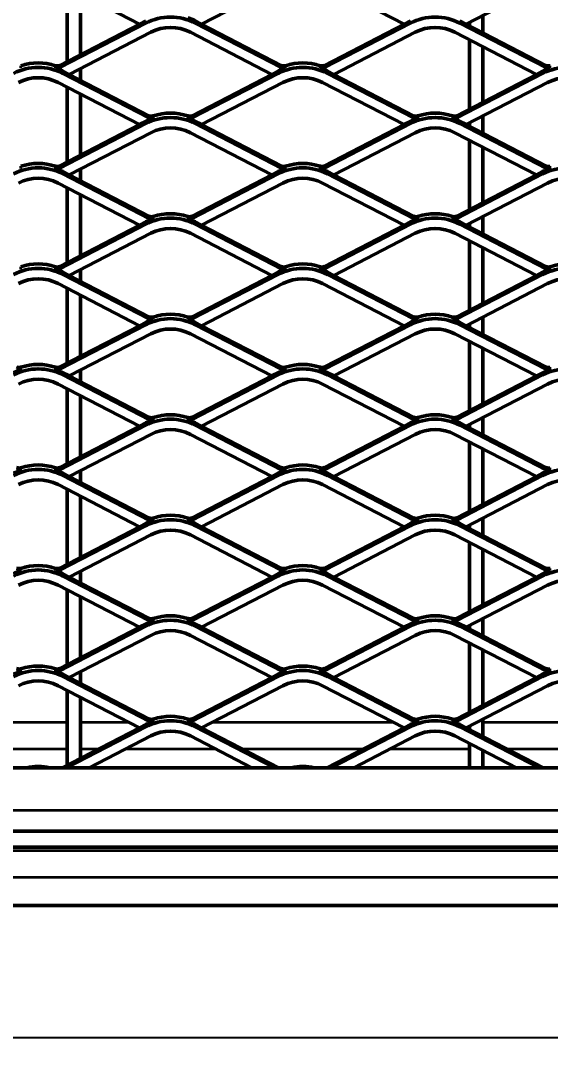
# Model space of a CAD drawing. Header units: millimetres. Extents: x 0 to 1485, y 0 to 1050.
# Drawn here: x 421.4 to 521.4, y 356 to 553.2 of the extents above; entities that cross this region are included whole.
import ezdxf

# ---------------------------------------------------------------- set-up
doc = ezdxf.new("R2010")
doc.units = ezdxf.units.MM
doc.header["$LTSCALE"] = 2.5
for name, color, linetype, lineweight in [('Bemaßung (ISO)', 7, 'Continuous', 25), ('Sichtbar (ISO)', 7, 'Continuous', 50), ('Sichtbar schmal (ISO)', 7, 'Continuous', 35)]:
    doc.layers.add(name, color=color, linetype=linetype, lineweight=lineweight)
doc.styles.add('TXT 3_5', font='isocpeur.ttf')
doc.dimstyles.new('Anrin Standard (DIN)', dxfattribs={"dimscale": 2.5, "dimtxt": 3.5, "dimasz": 2.5, "dimexe": 2, "dimexo": 0, "dimgap": 0.8, "dimtad": 1, "dimrnd": 1e-08, "dimtxsty": 'TXT 3_5', "dimcen": 0.09, "dimdle": 10, "dimclrd": 256, "dimclre": 256, "dimclrt": 256, "dimadec": 0, "dimazin": 2, "dimtfac": 0.714286, "dimtmove": 0, "dimatfit": 3, "dimfxl": 1, "dimtolj": 1, "dimlwd": -1, "dimlwe": -1, "dimarcsym": 0})

# ---------------------------------------------------------------- blocks, each defined once
blk = doc.blocks.new('*D17')
at = {"layer": 'Bemaßung (ISO)', "transparency": 16777216}
for p, q in [((108.71, 386.01), (108.71, 356.01)), ((706.71, 386.01), (706.71, 356.01)), ((700.46, 361.01), (114.96, 361.01))]:
    blk.add_line(p, q, dxfattribs=at)
for points in [[(114.96, 362.06), (114.96, 359.97), (108.71, 361.01)], [(700.46, 362.06), (700.46, 359.97), (706.71, 361.01)]]:
    blk.add_solid(points, dxfattribs=at)
at = {"layer": 'Defpoints', "color": 0, "transparency": 16777216}
for p in [(108.71, 386.01), (706.71, 386.01), (108.71, 361.01)]:
    blk.add_point(p, dxfattribs=at)
at = {"layer": 'Bemaßung (ISO)', "transparency": 16777216, "insert": (399.4, 371.76), "char_height": 8.75, "attachment_point": 1, "style": 'TXT 3_5'}
blk.add_mtext('\\A1;600', dxfattribs=at)

msp = doc.modelspace()

# ---------------------------------------------------------------- linework, layer by layer
at = {"layer": 'Sichtbar (ISO)'}
for p, q in [((443.8402, 552.5751), (428.461, 560.5437)), ((470.9681, 560.5437), (455.5888, 552.5751)), ((493.8402, 552.5751), (478.461, 560.5437)), ((520.9681, 560.5437), (505.5888, 552.5751)), ((430.2145, 545.5151), (430.2145, 559.6351)), ((432.7145, 558.3398), (432.7145, 546.8104)), ((508.7145, 554.1947), (508.7145, 550.9555)), ((445.0314, 552.7713), (428.7828, 544.3522)), ((443.8402, 552.5751), (428.7828, 544.7732)), ((445.0314, 553.1923), (443.8402, 552.5751)), ((455.5888, 552.5751), (454.3976, 553.1923)), ((470.6462, 544.3522), (454.3976, 552.7713)), ((470.6462, 544.7732), (455.5888, 552.5751)), ((495.0314, 552.7713), (478.7828, 544.3522)), ((493.8402, 552.5751), (478.7828, 544.7732)), ((495.0314, 553.1923), (493.8402, 552.5751)), ((505.5888, 552.5751), (504.3976, 553.1923)), ((520.6462, 544.3522), (504.3976, 552.7713)), ((520.6462, 544.7732), (505.5888, 552.5751)), ((506.2145, 552.2509), (506.2145, 552.8993)), ((430.5888, 543.0751), (445.9681, 551.0437)), ((453.461, 551.0437), (468.8402, 543.0751)), ((480.5888, 543.0751), (495.9681, 551.0437)), ((503.461, 551.0437), (518.8402, 543.0751)), ((506.2145, 536.5332), (506.2145, 549.617)), ((508.7145, 548.3217), (508.7145, 537.8285)), ((430.5888, 543.0751), (429.3976, 543.6923)), ((429.3976, 543.2713), (445.6462, 534.8522)), ((445.6462, 535.2732), (430.5888, 543.0751)), ((432.7145, 544.1765), (432.7145, 541.9737)), ((453.7828, 534.8522), (470.0314, 543.2713)), ((468.8402, 543.0751), (453.7828, 535.2732)), ((470.0314, 543.6923), (468.8402, 543.0751)), ((480.5888, 543.0751), (479.3976, 543.6923)), ((479.3976, 543.2713), (495.6462, 534.8522)), ((495.6462, 535.2732), (480.5888, 543.0751)), ((503.7828, 534.8522), (520.0314, 543.2713)), ((518.8402, 543.0751), (503.7828, 535.2732)), ((520.0314, 543.6923), (518.8402, 543.0751)), ((443.8402, 533.5751), (428.461, 541.5437)), ((430.2145, 526.5151), (430.2145, 540.6351)), ((470.9681, 541.5437), (455.5888, 533.5751)), ((493.8402, 533.5751), (478.461, 541.5437)), ((520.9681, 541.5437), (505.5888, 533.5751)), ((432.7145, 539.3398), (432.7145, 527.8104)), ((508.7145, 535.1947), (508.7145, 531.9555)), ((445.0314, 533.7713), (428.7828, 525.3522)), ((443.8402, 533.5751), (428.7828, 525.7732)), ((445.0314, 534.1923), (443.8402, 533.5751)), ((455.5888, 533.5751), (454.3976, 534.1923)), ((470.6462, 525.3522), (454.3976, 533.7713)), ((470.6462, 525.7732), (455.5888, 533.5751)), ((495.0314, 533.7713), (478.7828, 525.3522)), ((493.8402, 533.5751), (478.7828, 525.7732)), ((495.0314, 534.1923), (493.8402, 533.5751)), ((505.5888, 533.5751), (504.3976, 534.1923)), ((520.6462, 525.3522), (504.3976, 533.7713)), ((520.6462, 525.7732), (505.5888, 533.5751)), ((506.2145, 533.2509), (506.2145, 533.8993)), ((430.5888, 524.0751), (445.9681, 532.0437)), ((453.461, 532.0437), (468.8402, 524.0751)), ((480.5888, 524.0751), (495.9681, 532.0437)), ((503.461, 532.0437), (518.8402, 524.0751)), ((506.2145, 517.5332), (506.2145, 530.617)), ((508.7145, 529.3217), (508.7145, 518.8285)), ((430.5888, 524.0751), (429.3976, 524.6923)), ((432.7145, 525.1765), (432.7145, 522.9737)), ((470.0314, 524.6923), (468.8402, 524.0751)), ((480.5888, 524.0751), (479.3976, 524.6923)), ((520.0314, 524.6923), (518.8402, 524.0751)), ((443.8402, 514.5751), (428.461, 522.5437)), ((429.3976, 524.2713), (445.6462, 515.8522)), ((445.6462, 516.2732), (430.5888, 524.0751)), ((453.7828, 515.8522), (470.0314, 524.2713)), ((468.8402, 524.0751), (453.7828, 516.2732)), ((470.9681, 522.5437), (455.5888, 514.5751)), ((493.8402, 514.5751), (478.461, 522.5437)), ((479.3976, 524.2713), (495.6462, 515.8522)), ((495.6462, 516.2732), (480.5888, 524.0751)), ((503.7828, 515.8522), (520.0314, 524.2713)), ((518.8402, 524.0751), (503.7828, 516.2732)), ((520.9681, 522.5437), (505.5888, 514.5751)), ((430.2145, 507.5151), (430.2145, 521.6351)), ((432.7145, 520.3398), (432.7145, 508.8104)), ((445.0314, 514.7713), (428.7828, 506.3522)), ((445.0314, 515.1923), (443.8402, 514.5751)), ((455.5888, 514.5751), (454.3976, 515.1923)), ((470.6462, 506.3522), (454.3976, 514.7713)), ((495.0314, 514.7713), (478.7828, 506.3522)), ((495.0314, 515.1923), (493.8402, 514.5751)), ((505.5888, 514.5751), (504.3976, 515.1923)), ((520.6462, 506.3522), (504.3976, 514.7713)), ((506.2145, 514.2509), (506.2145, 514.8993)), ((508.7145, 516.1947), (508.7145, 512.9555)), ((443.8402, 514.5751), (428.7828, 506.7732)), ((430.5888, 505.0751), (445.9681, 513.0437)), ((453.461, 513.0437), (468.8402, 505.0751)), ((470.6462, 506.7732), (455.5888, 514.5751)), ((493.8402, 514.5751), (478.7828, 506.7732)), ((480.5888, 505.0751), (495.9681, 513.0437)), ((503.461, 513.0437), (518.8402, 505.0751)), ((520.6462, 506.7732), (505.5888, 514.5751)), ((506.2145, 498.5332), (506.2145, 511.617)), ((508.7145, 510.3217), (508.7145, 499.8285)), ((430.5888, 505.0751), (429.3976, 505.6923)), ((429.3976, 505.2713), (445.6462, 496.8522)), ((445.6462, 497.2732), (430.5888, 505.0751)), ((432.7145, 506.1765), (432.7145, 503.9737)), ((453.7828, 496.8522), (470.0314, 505.2713)), ((468.8402, 505.0751), (453.7828, 497.2732)), ((470.0314, 505.6923), (468.8402, 505.0751)), ((480.5888, 505.0751), (479.3976, 505.6923)), ((479.3976, 505.2713), (495.6462, 496.8522)), ((495.6462, 497.2732), (480.5888, 505.0751)), ((503.7828, 496.8522), (520.0314, 505.2713)), ((518.8402, 505.0751), (503.7828, 497.2732)), ((520.0314, 505.6923), (518.8402, 505.0751)), ((443.8402, 495.5751), (428.461, 503.5437)), ((470.9681, 503.5437), (455.5888, 495.5751)), ((493.8402, 495.5751), (478.461, 503.5437)), ((520.9681, 503.5437), (505.5888, 495.5751)), ((430.2145, 488.5151), (430.2145, 502.6351)), ((432.7145, 501.3398), (432.7145, 489.8104)), ((508.7145, 497.1947), (508.7145, 493.9555)), ((445.0314, 495.7713), (428.7828, 487.3522)), ((443.8402, 495.5751), (428.7828, 487.7732)), ((445.0314, 496.1923), (443.8402, 495.5751)), ((455.5888, 495.5751), (454.3976, 496.1923)), ((470.6462, 487.3522), (454.3976, 495.7713)), ((470.6462, 487.7732), (455.5888, 495.5751)), ((495.0314, 495.7713), (478.7828, 487.3522)), ((493.8402, 495.5751), (478.7828, 487.7732)), ((495.0314, 496.1923), (493.8402, 495.5751)), ((505.5888, 495.5751), (504.3976, 496.1923)), ((520.6462, 487.3522), (504.3976, 495.7713)), ((520.6462, 487.7732), (505.5888, 495.5751)), ((506.2145, 495.2509), (506.2145, 495.8993)), ((430.5888, 486.0751), (445.9681, 494.0437)), ((453.461, 494.0437), (468.8402, 486.0751)), ((480.5888, 486.0751), (495.9681, 494.0437)), ((503.461, 494.0437), (518.8402, 486.0751)), ((506.2145, 479.5332), (506.2145, 492.617)), ((508.7145, 491.3217), (508.7145, 480.8285)), ((432.7145, 487.1765), (432.7145, 484.9737)), ((430.5888, 486.0751), (429.3976, 486.6923)), ((429.3976, 486.2713), (445.6462, 477.8522)), ((445.6462, 478.2732), (430.5888, 486.0751)), ((453.7828, 477.8522), (470.0314, 486.2713)), ((468.8402, 486.0751), (453.7828, 478.2732)), ((470.0314, 486.6923), (468.8402, 486.0751)), ((480.5888, 486.0751), (479.3976, 486.6923)), ((479.3976, 486.2713), (495.6462, 477.8522)), ((495.6462, 478.2732), (480.5888, 486.0751)), ((503.7828, 477.8522), (520.0314, 486.2713)), ((518.8402, 486.0751), (503.7828, 478.2732)), ((520.0314, 486.6923), (518.8402, 486.0751)), ((443.8402, 476.5751), (428.461, 484.5437)), ((430.2145, 469.5151), (430.2145, 483.6351)), ((470.9681, 484.5437), (455.5888, 476.5751)), ((493.8402, 476.5751), (478.461, 484.5437)), ((520.9681, 484.5437), (505.5888, 476.5751)), ((432.7145, 482.3398), (432.7145, 470.8104)), ((445.0314, 477.1923), (443.8402, 476.5751)), ((455.5888, 476.5751), (454.3976, 477.1923)), ((495.0314, 477.1923), (493.8402, 476.5751)), ((505.5888, 476.5751), (504.3976, 477.1923)), ((508.7145, 478.1947), (508.7145, 474.9555)), ((445.0314, 476.7713), (428.7828, 468.3522)), ((443.8402, 476.5751), (428.7828, 468.7732)), ((470.6462, 468.3522), (454.3976, 476.7713)), ((470.6462, 468.7732), (455.5888, 476.5751)), ((495.0314, 476.7713), (478.7828, 468.3522)), ((493.8402, 476.5751), (478.7828, 468.7732)), ((520.6462, 468.3522), (504.3976, 476.7713)), ((520.6462, 468.7732), (505.5888, 476.5751)), ((506.2145, 476.2509), (506.2145, 476.8993)), ((430.5888, 467.0751), (445.9681, 475.0437)), ((453.461, 475.0437), (468.8402, 467.0751)), ((480.5888, 467.0751), (495.9681, 475.0437)), ((503.461, 475.0437), (518.8402, 467.0751)), ((506.2145, 460.5332), (506.2145, 473.617)), ((508.7145, 472.3217), (508.7145, 461.8285)), ((430.5888, 467.0751), (429.3976, 467.6923)), ((432.7145, 468.1765), (432.7145, 465.9737)), ((470.0314, 467.6923), (468.8402, 467.0751)), ((480.5888, 467.0751), (479.3976, 467.6923)), ((520.0314, 467.6923), (518.8402, 467.0751)), ((443.8402, 457.5751), (428.461, 465.5437)), ((429.3976, 467.2713), (445.6462, 458.8522)), ((445.6462, 459.2732), (430.5888, 467.0751)), ((453.7828, 458.8522), (470.0314, 467.2713)), ((468.8402, 467.0751), (453.7828, 459.2732)), ((470.9681, 465.5437), (455.5888, 457.5751)), ((493.8402, 457.5751), (478.461, 465.5437)), ((479.3976, 467.2713), (495.6462, 458.8522)), ((495.6462, 459.2732), (480.5888, 467.0751)), ((503.7828, 458.8522), (520.0314, 467.2713)), ((518.8402, 467.0751), (503.7828, 459.2732)), ((520.9681, 465.5437), (505.5888, 457.5751)), ((430.2145, 450.5151), (430.2145, 464.6351)), ((432.7145, 463.3398), (432.7145, 451.8104)), ((445.0314, 457.7713), (428.7828, 449.3522)), ((443.8402, 457.5751), (428.7828, 449.7732)), ((445.0314, 458.1923), (443.8402, 457.5751)), ((455.5888, 457.5751), (454.3976, 458.1923)), ((470.6462, 449.3522), (454.3976, 457.7713)), ((470.6462, 449.7732), (455.5888, 457.5751)), ((495.0314, 457.7713), (478.7828, 449.3522)), ((493.8402, 457.5751), (478.7828, 449.7732)), ((495.0314, 458.1923), (493.8402, 457.5751)), ((505.5888, 457.5751), (504.3976, 458.1923)), ((520.6462, 449.3522), (504.3976, 457.7713)), ((520.6462, 449.7732), (505.5888, 457.5751)), ((506.2145, 457.2509), (506.2145, 457.8993)), ((508.7145, 459.1947), (508.7145, 455.9555)), ((430.5888, 448.0751), (445.9681, 456.0437)), ((453.461, 456.0437), (468.8402, 448.0751)), ((480.5888, 448.0751), (495.9681, 456.0437)), ((503.461, 456.0437), (518.8402, 448.0751)), ((506.2145, 441.5332), (506.2145, 454.617)), ((508.7145, 453.3217), (508.7145, 442.8285)), ((430.5888, 448.0751), (429.3976, 448.6923)), ((429.3976, 448.2713), (445.6462, 439.8522)), ((445.6462, 440.2732), (430.5888, 448.0751)), ((432.7145, 449.1765), (432.7145, 446.9737)), ((453.7828, 439.8522), (470.0314, 448.2713)), ((468.8402, 448.0751), (453.7828, 440.2732)), ((470.0314, 448.6923), (468.8402, 448.0751)), ((480.5888, 448.0751), (479.3976, 448.6923)), ((479.3976, 448.2713), (495.6462, 439.8522)), ((495.6462, 440.2732), (480.5888, 448.0751)), ((503.7828, 439.8522), (520.0314, 448.2713)), ((518.8402, 448.0751), (503.7828, 440.2732)), ((520.0314, 448.6923), (518.8402, 448.0751)), ((443.8402, 438.5751), (428.461, 446.5437)), ((430.2145, 431.5151), (430.2145, 445.6351)), ((470.9681, 446.5437), (455.5888, 438.5751)), ((493.8402, 438.5751), (478.461, 446.5437)), ((520.9681, 446.5437), (505.5888, 438.5751)), ((432.7145, 444.3398), (432.7145, 432.8104)), ((508.7145, 440.1947), (508.7145, 436.9555)), ((445.0314, 438.7713), (428.7828, 430.3522)), ((443.8402, 438.5751), (428.7828, 430.7732)), ((445.0314, 439.1923), (443.8402, 438.5751)), ((455.5888, 438.5751), (454.3976, 439.1923)), ((470.6462, 430.3522), (454.3976, 438.7713)), ((470.6462, 430.7732), (455.5888, 438.5751)), ((495.0314, 438.7713), (478.7828, 430.3522)), ((493.8402, 438.5751), (478.7828, 430.7732)), ((495.0314, 439.1923), (493.8402, 438.5751)), ((505.5888, 438.5751), (504.3976, 439.1923)), ((520.6462, 430.3522), (504.3976, 438.7713)), ((520.6462, 430.7732), (505.5888, 438.5751)), ((506.2145, 438.2509), (506.2145, 438.8993)), ((430.5888, 429.0751), (445.9681, 437.0437)), ((453.461, 437.0437), (468.8402, 429.0751)), ((480.5888, 429.0751), (495.9681, 437.0437)), ((503.461, 437.0437), (518.8402, 429.0751)), ((506.2145, 422.5332), (506.2145, 435.617)), ((508.7145, 434.3217), (508.7145, 423.8285)), ((432.7145, 430.1765), (432.7145, 427.9737)), ((430.5888, 429.0751), (429.3976, 429.6923)), ((429.3976, 429.2713), (445.6462, 420.8522)), ((445.6462, 421.2732), (430.5888, 429.0751)), ((453.7828, 420.8522), (470.0314, 429.2713)), ((468.8402, 429.0751), (453.7828, 421.2732)), ((470.0314, 429.6923), (468.8402, 429.0751)), ((480.5888, 429.0751), (479.3976, 429.6923)), ((479.3976, 429.2713), (495.6462, 420.8522)), ((495.6462, 421.2732), (480.5888, 429.0751)), ((503.7828, 420.8522), (520.0314, 429.2713)), ((518.8402, 429.0751), (503.7828, 421.2732)), ((520.0314, 429.6923), (518.8402, 429.0751)), ((443.8402, 419.5751), (428.461, 427.5437)), ((430.2145, 412.5151), (430.2145, 426.6351)), ((470.9681, 427.5437), (455.5888, 419.5751)), ((493.8402, 419.5751), (478.461, 427.5437)), ((520.9681, 427.5437), (505.5888, 419.5751)), ((432.7145, 425.3398), (432.7145, 413.8104)), ((445.0314, 420.1923), (443.8402, 419.5751)), ((455.5888, 419.5751), (454.3976, 420.1923)), ((495.0314, 420.1923), (493.8402, 419.5751)), ((505.5888, 419.5751), (504.3976, 420.1923)), ((508.7145, 421.1947), (508.7145, 417.9555)), ((443.8402, 419.5751), (429.2485, 412.0145)), ((445.0314, 419.7713), (430.0611, 412.0145)), ((434.3318, 412.0145), (445.9681, 418.0437)), ((453.461, 418.0437), (465.0972, 412.0145)), ((469.3679, 412.0145), (454.3976, 419.7713)), ((470.1805, 412.0145), (455.5888, 419.5751)), ((493.8402, 419.5751), (479.2485, 412.0145)), ((495.0314, 419.7713), (480.0611, 412.0145)), ((484.3318, 412.0145), (495.9681, 418.0437)), ((503.461, 418.0437), (515.0972, 412.0145)), ((519.3679, 412.0145), (504.3976, 419.7713)), ((520.1805, 412.0145), (505.5888, 419.5751)), ((506.2145, 419.2509), (506.2145, 419.8993)), ((506.2145, 412.0145), (506.2145, 416.617)), ((508.7145, 415.3217), (508.7145, 412.0145)), ((132.7145, 412.0145), (682.7145, 412.0145)), ((120.7145, 400.0145), (694.7145, 400.0145)), ((118.7145, 397.0145), (696.7145, 397.0145)), ((706.7145, 386.0145), (108.7145, 386.0145))]:
    msp.add_line(p, q, dxfattribs=at)
for centre, major_axis, start_param, end_param in [((449.7145, 544.1336), (-10, 0), 4.22501539, 5.19976257), ((499.7145, 544.1336), (-10, 0), 4.22501539, 5.19976257), ((449.7145, 544.1336), (8, 0), 1.08342274, 2.05816992), ((449.7145, 544.5547), (-10, 0), 4.22501539, 4.37897307), ((499.7145, 544.1336), (8, 0), 1.08342274, 2.05816992), ((424.7145, 534.6336), (10, 0), 1.08342274, 2.05816992), ((424.7145, 535.4757), (-10, 0), 4.37897307, 5.04580489), ((428.3145, 545.637), (-1, 0), 1.23738042, 2.05816992), ((428.3145, 545.216), (-1, 0), 1.23738042, 2.05816992), ((424.7145, 535.0547), (-10, 0), 4.22501539, 4.37897307), ((474.7145, 534.6336), (10, 0), 1.08342274, 2.05816992), ((474.7145, 535.0547), (-10, 0), 5.04580489, 5.19976257), ((471.1145, 545.637), (-1, 0), 1.08342274, 1.90421224), ((471.1145, 545.216), (-1, 0), 1.08342274, 1.90421224), ((474.7145, 535.4757), (-10, 0), 4.37897307, 5.04580489), ((478.3145, 545.637), (-1, 0), 1.23738042, 2.05816992), ((478.3145, 545.216), (-1, 0), 1.23738042, 2.05816992), ((474.7145, 535.0547), (-10, 0), 4.22501539, 4.37897307), ((524.7145, 534.6336), (10, 0), 1.08342274, 2.05816992), ((524.7145, 535.0547), (-10, 0), 5.04580489, 5.19976257), ((521.1145, 545.637), (-1, 0), 1.08342274, 1.90421224), ((521.1145, 545.216), (-1, 0), 1.08342274, 1.90421224), ((424.7145, 534.6336), (-8, 0), 4.22501539, 5.19976257), ((474.7145, 534.6336), (-8, 0), 4.22501539, 5.19976257), ((524.7145, 534.6336), (-8, 0), 4.22501539, 5.19976257), ((449.7145, 525.1336), (-10, 0), 4.22501539, 5.19976257), ((449.7145, 525.5547), (-10, 0), 5.04580489, 5.19976257), ((446.1145, 536.137), (-1, 0), 1.08342274, 1.90421224), ((446.1145, 535.716), (1, 0), 4.22501539, 5.04580489), ((449.7145, 525.9757), (-10, 0), 4.37897307, 5.04580489), ((453.3145, 536.137), (-1, 0), 1.23738042, 2.05816992), ((453.3145, 535.716), (1, 0), 4.37897307, 5.19976257), ((449.7145, 525.5547), (-10, 0), 4.22501539, 4.37897307), ((499.7145, 525.1336), (-10, 0), 4.22501539, 5.19976257), ((499.7145, 525.5547), (-10, 0), 5.04580489, 5.19976257), ((496.1145, 536.137), (-1, 0), 1.08342274, 1.90421224), ((496.1145, 535.716), (1, 0), 4.22501539, 5.04580489), ((499.7145, 525.9757), (-10, 0), 4.37897307, 5.04580489), ((503.3145, 536.137), (-1, 0), 1.23738042, 2.05816992), ((503.3145, 535.716), (1, 0), 4.37897307, 5.19976257), ((499.7145, 525.5547), (-10, 0), 4.22501539, 4.37897307), ((449.7145, 525.1336), (8, 0), 1.08342274, 2.05816992), ((499.7145, 525.1336), (8, 0), 1.08342274, 2.05816992), ((424.7145, 515.6336), (10, 0), 1.08342274, 2.05816992), ((424.7145, 516.4757), (-10, 0), 4.37897307, 5.04580489), ((428.3145, 526.637), (-1, 0), 1.23738042, 2.05816992), ((428.3145, 526.216), (-1, 0), 1.23738042, 2.05816992), ((424.7145, 516.0547), (-10, 0), 4.22501539, 4.37897307), ((474.7145, 515.6336), (10, 0), 1.08342274, 2.05816992), ((474.7145, 516.0547), (-10, 0), 5.04580489, 5.19976257), ((471.1145, 526.637), (-1, 0), 1.08342274, 1.90421224), ((471.1145, 526.216), (-1, 0), 1.08342274, 1.90421224), ((474.7145, 516.4757), (-10, 0), 4.37897307, 5.04580489), ((478.3145, 526.637), (-1, 0), 1.23738042, 2.05816992), ((478.3145, 526.216), (-1, 0), 1.23738042, 2.05816992), ((474.7145, 516.0547), (-10, 0), 4.22501539, 4.37897307), ((524.7145, 515.6336), (10, 0), 1.08342274, 2.05816992), ((524.7145, 516.0547), (-10, 0), 5.04580489, 5.19976257), ((521.1145, 526.637), (-1, 0), 1.08342274, 1.90421224), ((521.1145, 526.216), (-1, 0), 1.08342274, 1.90421224), ((424.7145, 515.6336), (-8, 0), 4.22501539, 5.19976257), ((474.7145, 515.6336), (-8, 0), 4.22501539, 5.19976257), ((524.7145, 515.6336), (-8, 0), 4.22501539, 5.19976257), ((449.7145, 506.9757), (-10, 0), 4.37897307, 5.04580489), ((499.7145, 506.9757), (-10, 0), 4.37897307, 5.04580489), ((449.7145, 506.1336), (-10, 0), 4.22501539, 5.19976257), ((449.7145, 506.5547), (-10, 0), 5.04580489, 5.19976257), ((446.1145, 517.137), (-1, 0), 1.08342274, 1.90421224), ((446.1145, 516.716), (1, 0), 4.22501539, 5.04580489), ((453.3145, 517.137), (-1, 0), 1.23738042, 2.05816992), ((453.3145, 516.716), (1, 0), 4.37897307, 5.19976257), ((449.7145, 506.5547), (-10, 0), 4.22501539, 4.37897307), ((499.7145, 506.1336), (-10, 0), 4.22501539, 5.19976257), ((499.7145, 506.5547), (-10, 0), 5.04580489, 5.19976257), ((496.1145, 517.137), (-1, 0), 1.08342274, 1.90421224), ((496.1145, 516.716), (1, 0), 4.22501539, 5.04580489), ((503.3145, 517.137), (-1, 0), 1.23738042, 2.05816992), ((503.3145, 516.716), (1, 0), 4.37897307, 5.19976257), ((499.7145, 506.5547), (-10, 0), 4.22501539, 4.37897307), ((449.7145, 506.1336), (8, 0), 1.08342274, 2.05816992), ((499.7145, 506.1336), (8, 0), 1.08342274, 2.05816992), ((424.7145, 496.6336), (10, 0), 1.08342274, 2.05816992), ((424.7145, 497.4757), (-10, 0), 4.37897307, 5.04580489), ((428.3145, 507.637), (-1, 0), 1.23738042, 2.05816992), ((474.7145, 496.6336), (10, 0), 1.08342274, 2.05816992), ((471.1145, 507.637), (-1, 0), 1.08342274, 1.90421224), ((474.7145, 497.4757), (-10, 0), 4.37897307, 5.04580489), ((478.3145, 507.637), (-1, 0), 1.23738042, 2.05816992), ((524.7145, 496.6336), (10, 0), 1.08342274, 2.05816992), ((521.1145, 507.637), (-1, 0), 1.08342274, 1.90421224), ((524.7145, 497.4757), (-10, 0), 4.37897307, 5.04580489), ((428.3145, 507.216), (-1, 0), 1.23738042, 2.05816992), ((424.7145, 497.0547), (-10, 0), 4.22501539, 4.37897307), ((474.7145, 497.0547), (-10, 0), 5.04580489, 5.19976257), ((471.1145, 507.216), (-1, 0), 1.08342274, 1.90421224), ((478.3145, 507.216), (-1, 0), 1.23738042, 2.05816992), ((474.7145, 497.0547), (-10, 0), 4.22501539, 4.37897307), ((524.7145, 497.0547), (-10, 0), 5.04580489, 5.19976257), ((521.1145, 507.216), (-1, 0), 1.08342274, 1.90421224), ((424.7145, 496.6336), (-8, 0), 4.22501539, 5.19976257), ((474.7145, 496.6336), (-8, 0), 4.22501539, 5.19976257), ((524.7145, 496.6336), (-8, 0), 4.22501539, 5.19976257), ((449.7145, 487.1336), (-10, 0), 4.22501539, 5.19976257), ((446.1145, 498.137), (-1, 0), 1.08342274, 1.90421224), ((449.7145, 487.9757), (-10, 0), 4.37897307, 5.04580489), ((453.3145, 498.137), (-1, 0), 1.23738042, 2.05816992), ((499.7145, 487.1336), (-10, 0), 4.22501539, 5.19976257), ((496.1145, 498.137), (-1, 0), 1.08342274, 1.90421224), ((499.7145, 487.9757), (-10, 0), 4.37897307, 5.04580489), ((503.3145, 498.137), (-1, 0), 1.23738042, 2.05816992), ((449.7145, 487.5547), (-10, 0), 5.04580489, 5.19976257), ((446.1145, 497.716), (1, 0), 4.22501539, 5.04580489), ((449.7145, 487.1336), (8, 0), 1.08342274, 2.05816992), ((453.3145, 497.716), (1, 0), 4.37897307, 5.19976257), ((449.7145, 487.5547), (-10, 0), 4.22501539, 4.37897307), ((499.7145, 487.5547), (-10, 0), 5.04580489, 5.19976257), ((496.1145, 497.716), (1, 0), 4.22501539, 5.04580489), ((499.7145, 487.1336), (8, 0), 1.08342274, 2.05816992), ((503.3145, 497.716), (1, 0), 4.37897307, 5.19976257), ((499.7145, 487.5547), (-10, 0), 4.22501539, 4.37897307), ((424.7145, 477.6336), (10, 0), 1.08342274, 2.05816992), ((424.7145, 478.0547), (-10, 0), 5.04580489, 5.19976257), ((421.1145, 488.637), (-1, 0), 1.08342274, 1.90421224), ((421.1145, 488.216), (-1, 0), 1.08342274, 1.90421224), ((424.7145, 478.4757), (-10, 0), 4.37897307, 5.04580489), ((428.3145, 488.637), (-1, 0), 1.23738042, 2.05816992), ((428.3145, 488.216), (-1, 0), 1.23738042, 2.05816992), ((424.7145, 478.0547), (-10, 0), 4.22501539, 4.37897307), ((474.7145, 477.6336), (10, 0), 1.08342274, 2.05816992), ((474.7145, 478.0547), (-10, 0), 5.04580489, 5.19976257), ((471.1145, 488.637), (-1, 0), 1.08342274, 1.90421224), ((471.1145, 488.216), (-1, 0), 1.08342274, 1.90421224), ((474.7145, 478.4757), (-10, 0), 4.37897307, 5.04580489), ((478.3145, 488.637), (-1, 0), 1.23738042, 2.05816992), ((478.3145, 488.216), (-1, 0), 1.23738042, 2.05816992), ((474.7145, 478.0547), (-10, 0), 4.22501539, 4.37897307), ((524.7145, 477.6336), (10, 0), 1.08342274, 2.05816992), ((524.7145, 478.0547), (-10, 0), 5.04580489, 5.19976257), ((521.1145, 488.637), (-1, 0), 1.08342274, 1.90421224), ((521.1145, 488.216), (-1, 0), 1.08342274, 1.90421224), ((424.7145, 477.6336), (-8, 0), 4.22501539, 5.19976257), ((474.7145, 477.6336), (-8, 0), 4.22501539, 5.19976257), ((524.7145, 477.6336), (-8, 0), 4.22501539, 5.19976257), ((449.7145, 468.1336), (-10, 0), 4.22501539, 5.19976257), ((449.7145, 468.5547), (-10, 0), 5.04580489, 5.19976257), ((446.1145, 479.137), (-1, 0), 1.08342274, 1.90421224), ((446.1145, 478.716), (1, 0), 4.22501539, 5.04580489), ((449.7145, 468.9757), (-10, 0), 4.37897307, 5.04580489), ((453.3145, 479.137), (-1, 0), 1.23738042, 2.05816992), ((453.3145, 478.716), (1, 0), 4.37897307, 5.19976257), ((449.7145, 468.5547), (-10, 0), 4.22501539, 4.37897307), ((499.7145, 468.1336), (-10, 0), 4.22501539, 5.19976257), ((499.7145, 468.5547), (-10, 0), 5.04580489, 5.19976257), ((496.1145, 479.137), (-1, 0), 1.08342274, 1.90421224), ((496.1145, 478.716), (1, 0), 4.22501539, 5.04580489), ((499.7145, 468.9757), (-10, 0), 4.37897307, 5.04580489), ((503.3145, 479.137), (-1, 0), 1.23738042, 2.05816992), ((503.3145, 478.716), (1, 0), 4.37897307, 5.19976257), ((499.7145, 468.5547), (-10, 0), 4.22501539, 4.37897307), ((449.7145, 468.1336), (8, 0), 1.08342274, 2.05816992), ((499.7145, 468.1336), (8, 0), 1.08342274, 2.05816992), ((424.7145, 459.4757), (-10, 0), 4.37897307, 5.04580489), ((474.7145, 459.4757), (-10, 0), 4.37897307, 5.04580489), ((424.7145, 458.6336), (10, 0), 1.08342274, 2.05816992), ((424.7145, 459.0547), (-10, 0), 5.04580489, 5.19976257), ((421.1145, 469.637), (-1, 0), 1.08342274, 1.90421224), ((421.1145, 469.216), (-1, 0), 1.08342274, 1.90421224), ((428.3145, 469.637), (-1, 0), 1.23738042, 2.05816992), ((428.3145, 469.216), (-1, 0), 1.23738042, 2.05816992), ((424.7145, 459.0547), (-10, 0), 4.22501539, 4.37897307), ((474.7145, 458.6336), (10, 0), 1.08342274, 2.05816992), ((474.7145, 459.0547), (-10, 0), 5.04580489, 5.19976257), ((471.1145, 469.637), (-1, 0), 1.08342274, 1.90421224), ((471.1145, 469.216), (-1, 0), 1.08342274, 1.90421224), ((478.3145, 469.637), (-1, 0), 1.23738042, 2.05816992), ((478.3145, 469.216), (-1, 0), 1.23738042, 2.05816992), ((474.7145, 459.0547), (-10, 0), 4.22501539, 4.37897307), ((524.7145, 458.6336), (10, 0), 1.08342274, 2.05816992), ((524.7145, 459.0547), (-10, 0), 5.04580489, 5.19976257), ((521.1145, 469.637), (-1, 0), 1.08342274, 1.90421224), ((521.1145, 469.216), (-1, 0), 1.08342274, 1.90421224), ((424.7145, 458.6336), (-8, 0), 4.22501539, 5.19976257), ((474.7145, 458.6336), (-8, 0), 4.22501539, 5.19976257), ((524.7145, 458.6336), (-8, 0), 4.22501539, 5.19976257), ((449.7145, 449.9757), (-10, 0), 4.37897307, 5.04580489), ((499.7145, 449.9757), (-10, 0), 4.37897307, 5.04580489), ((449.7145, 449.1336), (-10, 0), 4.22501539, 5.19976257), ((449.7145, 449.5547), (-10, 0), 5.04580489, 5.19976257), ((446.1145, 460.137), (-1, 0), 1.08342274, 1.90421224), ((446.1145, 459.716), (1, 0), 4.22501539, 5.04580489), ((453.3145, 460.137), (-1, 0), 1.23738042, 2.05816992), ((453.3145, 459.716), (1, 0), 4.37897307, 5.19976257), ((449.7145, 449.5547), (-10, 0), 4.22501539, 4.37897307), ((499.7145, 449.1336), (-10, 0), 4.22501539, 5.19976257), ((499.7145, 449.5547), (-10, 0), 5.04580489, 5.19976257), ((496.1145, 460.137), (-1, 0), 1.08342274, 1.90421224), ((496.1145, 459.716), (1, 0), 4.22501539, 5.04580489), ((503.3145, 460.137), (-1, 0), 1.23738042, 2.05816992), ((503.3145, 459.716), (1, 0), 4.37897307, 5.19976257), ((499.7145, 449.5547), (-10, 0), 4.22501539, 4.37897307), ((449.7145, 449.1336), (8, 0), 1.08342274, 2.05816992), ((499.7145, 449.1336), (8, 0), 1.08342274, 2.05816992), ((424.7145, 439.6336), (10, 0), 1.08342274, 2.05816992), ((421.1145, 450.637), (-1, 0), 1.08342274, 1.90421224), ((424.7145, 440.4757), (-10, 0), 4.37897307, 5.04580489), ((428.3145, 450.637), (-1, 0), 1.23738042, 2.05816992), ((474.7145, 439.6336), (10, 0), 1.08342274, 2.05816992), ((471.1145, 450.637), (-1, 0), 1.08342274, 1.90421224), ((474.7145, 440.4757), (-10, 0), 4.37897307, 5.04580489), ((478.3145, 450.637), (-1, 0), 1.23738042, 2.05816992), ((524.7145, 439.6336), (10, 0), 1.08342274, 2.05816992), ((521.1145, 450.637), (-1, 0), 1.08342274, 1.90421224), ((424.7145, 440.0547), (-10, 0), 5.04580489, 5.19976257), ((421.1145, 450.216), (-1, 0), 1.08342274, 1.90421224), ((424.7145, 439.6336), (-8, 0), 4.22501539, 5.19976257), ((428.3145, 450.216), (-1, 0), 1.23738042, 2.05816992), ((424.7145, 440.0547), (-10, 0), 4.22501539, 4.37897307), ((474.7145, 440.0547), (-10, 0), 5.04580489, 5.19976257), ((471.1145, 450.216), (-1, 0), 1.08342274, 1.90421224), ((474.7145, 439.6336), (-8, 0), 4.22501539, 5.19976257), ((478.3145, 450.216), (-1, 0), 1.23738042, 2.05816992), ((474.7145, 440.0547), (-10, 0), 4.22501539, 4.37897307), ((524.7145, 440.0547), (-10, 0), 5.04580489, 5.19976257), ((521.1145, 450.216), (-1, 0), 1.08342274, 1.90421224), ((524.7145, 439.6336), (-8, 0), 4.22501539, 5.19976257), ((449.7145, 430.1336), (-10, 0), 4.22501539, 5.19976257), ((449.7145, 430.5547), (-10, 0), 5.04580489, 5.19976257), ((446.1145, 441.137), (-1, 0), 1.08342274, 1.90421224), ((446.1145, 440.716), (1, 0), 4.22501539, 5.04580489), ((449.7145, 430.9757), (-10, 0), 4.37897307, 5.04580489), ((453.3145, 441.137), (-1, 0), 1.23738042, 2.05816992), ((453.3145, 440.716), (1, 0), 4.37897307, 5.19976257), ((449.7145, 430.5547), (-10, 0), 4.22501539, 4.37897307), ((499.7145, 430.1336), (-10, 0), 4.22501539, 5.19976257), ((499.7145, 430.5547), (-10, 0), 5.04580489, 5.19976257), ((496.1145, 441.137), (-1, 0), 1.08342274, 1.90421224), ((496.1145, 440.716), (1, 0), 4.22501539, 5.04580489), ((499.7145, 430.9757), (-10, 0), 4.37897307, 5.04580489), ((503.3145, 441.137), (-1, 0), 1.23738042, 2.05816992), ((503.3145, 440.716), (1, 0), 4.37897307, 5.19976257), ((499.7145, 430.5547), (-10, 0), 4.22501539, 4.37897307), ((449.7145, 430.1336), (8, 0), 1.08342274, 2.05816992), ((499.7145, 430.1336), (8, 0), 1.08342274, 2.05816992), ((424.7145, 420.6336), (10, 0), 1.08342274, 2.05816992), ((424.7145, 421.0547), (-10, 0), 5.04580489, 5.19976257), ((421.1145, 431.637), (-1, 0), 1.08342274, 1.90421224), ((421.1145, 431.216), (-1, 0), 1.08342274, 1.90421224), ((424.7145, 421.4757), (-10, 0), 4.37897307, 5.04580489), ((428.3145, 431.637), (-1, 0), 1.23738042, 2.05816992), ((428.3145, 431.216), (-1, 0), 1.23738042, 2.05816992), ((424.7145, 421.0547), (-10, 0), 4.22501539, 4.37897307), ((474.7145, 420.6336), (10, 0), 1.08342274, 2.05816992), ((474.7145, 421.0547), (-10, 0), 5.04580489, 5.19976257), ((471.1145, 431.637), (-1, 0), 1.08342274, 1.90421224), ((471.1145, 431.216), (-1, 0), 1.08342274, 1.90421224), ((474.7145, 421.4757), (-10, 0), 4.37897307, 5.04580489), ((478.3145, 431.637), (-1, 0), 1.23738042, 2.05816992), ((478.3145, 431.216), (-1, 0), 1.23738042, 2.05816992), ((474.7145, 421.0547), (-10, 0), 4.22501539, 4.37897307), ((524.7145, 420.6336), (10, 0), 1.08342274, 2.05816992), ((524.7145, 421.0547), (-10, 0), 5.04580489, 5.19976257), ((521.1145, 431.637), (-1, 0), 1.08342274, 1.90421224), ((521.1145, 431.216), (-1, 0), 1.08342274, 1.90421224), ((424.7145, 420.6336), (-8, 0), 4.22501539, 5.19976257), ((474.7145, 420.6336), (-8, 0), 4.22501539, 5.19976257), ((524.7145, 420.6336), (-8, 0), 4.22501539, 5.19976257), ((449.7145, 411.1336), (-10, 0), 4.22501539, 5.19976257), ((449.7145, 411.5547), (-10, 0), 5.04580489, 5.19976257), ((446.1145, 422.137), (-1, 0), 1.08342274, 1.90421224), ((446.1145, 421.716), (1, 0), 4.22501539, 5.04580489), ((449.7145, 411.9757), (-10, 0), 4.37897307, 5.04580489), ((453.3145, 422.137), (-1, 0), 1.23738042, 2.05816992), ((453.3145, 421.716), (1, 0), 4.37897307, 5.19976257), ((449.7145, 411.5547), (-10, 0), 4.22501539, 4.37897307), ((499.7145, 411.1336), (-10, 0), 4.22501539, 5.19976257), ((499.7145, 411.5547), (-10, 0), 5.04580489, 5.19976257), ((496.1145, 422.137), (-1, 0), 1.08342274, 1.90421224), ((496.1145, 421.716), (1, 0), 4.22501539, 5.04580489), ((499.7145, 411.9757), (-10, 0), 4.37897307, 5.04580489), ((503.3145, 422.137), (-1, 0), 1.23738042, 2.05816992), ((503.3145, 421.716), (1, 0), 4.37897307, 5.19976257), ((499.7145, 411.5547), (-10, 0), 4.22501539, 4.37897307), ((449.7145, 411.1336), (8, 0), 1.08342274, 2.05816992), ((499.7145, 411.1336), (8, 0), 1.08342274, 2.05816992), ((424.7145, 402.4757), (-10, 0), 4.49170956, 4.93306841), ((474.7145, 402.4757), (-10, 0), 4.49170956, 4.93306841)]:
    msp.add_ellipse(centre, major_axis=major_axis, ratio=0.97758819, start_param=start_param, end_param=end_param, dxfattribs=at)
at = {"layer": 'Sichtbar schmal (ISO)'}
for p, q in [((445.0314, 552.7713), (445.0314, 553.1923)), ((454.3976, 552.7713), (454.3976, 553.1923)), ((495.0314, 552.7713), (495.0314, 553.1923)), ((504.3976, 552.7713), (504.3976, 553.1923)), ((421.4418, 544.2922), (421.4418, 544.7133)), ((427.9872, 544.2922), (427.9872, 544.7133)), ((428.7828, 544.3522), (428.7828, 544.7732)), ((470.6462, 544.3522), (470.6462, 544.7732)), ((471.4418, 544.2922), (471.4418, 544.7133)), ((477.9872, 544.2922), (477.9872, 544.7133)), ((478.7828, 544.3522), (478.7828, 544.7732)), ((520.6462, 544.3522), (520.6462, 544.7732)), ((521.4418, 544.2922), (521.4418, 544.7133)), ((429.3976, 543.6923), (429.3976, 543.2713)), ((470.0314, 543.6923), (470.0314, 543.2713)), ((479.3976, 543.6923), (479.3976, 543.2713)), ((520.0314, 543.6923), (520.0314, 543.2713)), ((445.6462, 535.2732), (445.6462, 534.8522)), ((446.4418, 535.2133), (446.4418, 534.7922)), ((452.9872, 535.2133), (452.9872, 534.7922)), ((453.7828, 535.2732), (453.7828, 534.8522)), ((495.6462, 535.2732), (495.6462, 534.8522)), ((496.4418, 535.2133), (496.4418, 534.7922)), ((502.9872, 535.2133), (502.9872, 534.7922)), ((503.7828, 535.2732), (503.7828, 534.8522)), ((445.0314, 533.7713), (445.0314, 534.1923)), ((454.3976, 533.7713), (454.3976, 534.1923)), ((495.0314, 533.7713), (495.0314, 534.1923)), ((504.3976, 533.7713), (504.3976, 534.1923)), ((421.4418, 525.2922), (421.4418, 525.7133)), ((427.9872, 525.2922), (427.9872, 525.7133)), ((428.7828, 525.3522), (428.7828, 525.7732)), ((429.3976, 524.6923), (429.3976, 524.2713)), ((470.0314, 524.6923), (470.0314, 524.2713)), ((470.6462, 525.3522), (470.6462, 525.7732)), ((471.4418, 525.2922), (471.4418, 525.7133)), ((477.9872, 525.2922), (477.9872, 525.7133)), ((478.7828, 525.3522), (478.7828, 525.7732)), ((479.3976, 524.6923), (479.3976, 524.2713)), ((520.0314, 524.6923), (520.0314, 524.2713)), ((520.6462, 525.3522), (520.6462, 525.7732)), ((521.4418, 525.2922), (521.4418, 525.7133)), ((445.0314, 514.7713), (445.0314, 515.1923)), ((445.6462, 516.2732), (445.6462, 515.8522)), ((446.4418, 516.2133), (446.4418, 515.7922)), ((452.9872, 516.2133), (452.9872, 515.7922)), ((453.7828, 516.2732), (453.7828, 515.8522)), ((454.3976, 514.7713), (454.3976, 515.1923)), ((495.0314, 514.7713), (495.0314, 515.1923)), ((495.6462, 516.2732), (495.6462, 515.8522)), ((496.4418, 516.2133), (496.4418, 515.7922)), ((502.9872, 516.2133), (502.9872, 515.7922)), ((503.7828, 516.2732), (503.7828, 515.8522)), ((504.3976, 514.7713), (504.3976, 515.1923)), ((428.7828, 506.3522), (428.7828, 506.7732)), ((470.6462, 506.3522), (470.6462, 506.7732)), ((478.7828, 506.3522), (478.7828, 506.7732)), ((520.6462, 506.3522), (520.6462, 506.7732)), ((421.4418, 506.2922), (421.4418, 506.7133)), ((427.9872, 506.2922), (427.9872, 506.7133)), ((429.3976, 505.6923), (429.3976, 505.2713)), ((470.0314, 505.6923), (470.0314, 505.2713)), ((471.4418, 506.2922), (471.4418, 506.7133)), ((477.9872, 506.2922), (477.9872, 506.7133)), ((479.3976, 505.6923), (479.3976, 505.2713)), ((520.0314, 505.6923), (520.0314, 505.2713)), ((521.4418, 506.2922), (521.4418, 506.7133)), ((445.6462, 497.2732), (445.6462, 496.8522)), ((446.4418, 497.2133), (446.4418, 496.7922)), ((452.9872, 497.2133), (452.9872, 496.7922)), ((453.7828, 497.2732), (453.7828, 496.8522)), ((495.6462, 497.2732), (495.6462, 496.8522)), ((496.4418, 497.2133), (496.4418, 496.7922)), ((502.9872, 497.2133), (502.9872, 496.7922)), ((503.7828, 497.2732), (503.7828, 496.8522)), ((445.0314, 495.7713), (445.0314, 496.1923)), ((454.3976, 495.7713), (454.3976, 496.1923)), ((495.0314, 495.7713), (495.0314, 496.1923)), ((504.3976, 495.7713), (504.3976, 496.1923)), ((421.4418, 487.2922), (421.4418, 487.7133)), ((427.9872, 487.2922), (427.9872, 487.7133)), ((428.7828, 487.3522), (428.7828, 487.7732)), ((470.6462, 487.3522), (470.6462, 487.7732)), ((471.4418, 487.2922), (471.4418, 487.7133)), ((477.9872, 487.2922), (477.9872, 487.7133)), ((478.7828, 487.3522), (478.7828, 487.7732)), ((520.6462, 487.3522), (520.6462, 487.7732)), ((521.4418, 487.2922), (521.4418, 487.7133)), ((429.3976, 486.6923), (429.3976, 486.2713)), ((470.0314, 486.6923), (470.0314, 486.2713)), ((479.3976, 486.6923), (479.3976, 486.2713)), ((520.0314, 486.6923), (520.0314, 486.2713)), ((445.0314, 476.7713), (445.0314, 477.1923)), ((445.6462, 478.2732), (445.6462, 477.8522)), ((446.4418, 478.2133), (446.4418, 477.7922)), ((452.9872, 478.2133), (452.9872, 477.7922)), ((453.7828, 478.2732), (453.7828, 477.8522)), ((454.3976, 476.7713), (454.3976, 477.1923)), ((495.0314, 476.7713), (495.0314, 477.1923)), ((495.6462, 478.2732), (495.6462, 477.8522)), ((496.4418, 478.2133), (496.4418, 477.7922)), ((502.9872, 478.2133), (502.9872, 477.7922)), ((503.7828, 478.2732), (503.7828, 477.8522)), ((504.3976, 476.7713), (504.3976, 477.1923)), ((421.4418, 468.2922), (421.4418, 468.7133)), ((427.9872, 468.2922), (427.9872, 468.7133)), ((428.7828, 468.3522), (428.7828, 468.7732)), ((429.3976, 467.6923), (429.3976, 467.2713)), ((470.0314, 467.6923), (470.0314, 467.2713)), ((470.6462, 468.3522), (470.6462, 468.7732)), ((471.4418, 468.2922), (471.4418, 468.7133)), ((477.9872, 468.2922), (477.9872, 468.7133)), ((478.7828, 468.3522), (478.7828, 468.7732)), ((479.3976, 467.6923), (479.3976, 467.2713)), ((520.0314, 467.6923), (520.0314, 467.2713)), ((520.6462, 468.3522), (520.6462, 468.7732)), ((521.4418, 468.2922), (521.4418, 468.7133)), ((445.0314, 457.7713), (445.0314, 458.1923)), ((445.6462, 459.2732), (445.6462, 458.8522)), ((446.4418, 459.2133), (446.4418, 458.7922)), ((452.9872, 459.2133), (452.9872, 458.7922)), ((453.7828, 459.2732), (453.7828, 458.8522)), ((454.3976, 457.7713), (454.3976, 458.1923)), ((495.0314, 457.7713), (495.0314, 458.1923)), ((495.6462, 459.2732), (495.6462, 458.8522)), ((496.4418, 459.2133), (496.4418, 458.7922)), ((502.9872, 459.2133), (502.9872, 458.7922)), ((503.7828, 459.2732), (503.7828, 458.8522)), ((504.3976, 457.7713), (504.3976, 458.1923)), ((421.4418, 449.2922), (421.4418, 449.7133)), ((427.9872, 449.2922), (427.9872, 449.7133)), ((428.7828, 449.3522), (428.7828, 449.7732)), ((470.6462, 449.3522), (470.6462, 449.7732)), ((471.4418, 449.2922), (471.4418, 449.7133)), ((477.9872, 449.2922), (477.9872, 449.7133)), ((478.7828, 449.3522), (478.7828, 449.7732)), ((520.6462, 449.3522), (520.6462, 449.7732)), ((521.4418, 449.2922), (521.4418, 449.7133)), ((429.3976, 448.6923), (429.3976, 448.2713)), ((470.0314, 448.6923), (470.0314, 448.2713)), ((479.3976, 448.6923), (479.3976, 448.2713)), ((520.0314, 448.6923), (520.0314, 448.2713)), ((445.6462, 440.2732), (445.6462, 439.8522)), ((446.4418, 440.2133), (446.4418, 439.7922)), ((452.9872, 440.2133), (452.9872, 439.7922)), ((453.7828, 440.2732), (453.7828, 439.8522)), ((495.6462, 440.2732), (495.6462, 439.8522)), ((496.4418, 440.2133), (496.4418, 439.7922)), ((502.9872, 440.2133), (502.9872, 439.7922)), ((503.7828, 440.2732), (503.7828, 439.8522)), ((445.0314, 438.7713), (445.0314, 439.1923)), ((454.3976, 438.7713), (454.3976, 439.1923)), ((495.0314, 438.7713), (495.0314, 439.1923)), ((504.3976, 438.7713), (504.3976, 439.1923)), ((421.4418, 430.2922), (421.4418, 430.7133)), ((427.9872, 430.2922), (427.9872, 430.7133)), ((428.7828, 430.3522), (428.7828, 430.7732)), ((470.6462, 430.3522), (470.6462, 430.7732)), ((471.4418, 430.2922), (471.4418, 430.7133)), ((477.9872, 430.2922), (477.9872, 430.7133)), ((478.7828, 430.3522), (478.7828, 430.7732)), ((520.6462, 430.3522), (520.6462, 430.7732)), ((521.4418, 430.2922), (521.4418, 430.7133)), ((429.3976, 429.6923), (429.3976, 429.2713)), ((470.0314, 429.6923), (470.0314, 429.2713)), ((479.3976, 429.6923), (479.3976, 429.2713)), ((520.0314, 429.6923), (520.0314, 429.2713)), ((430.2145, 420.5962), (407.5594, 420.5962)), ((441.8696, 420.5962), (432.7145, 420.5962)), ((445.0314, 419.7713), (445.0314, 420.1923)), ((445.6462, 421.2732), (445.6462, 420.8522)), ((446.4418, 421.2133), (446.4418, 420.7922)), ((452.9872, 421.2133), (452.9872, 420.7922)), ((453.7828, 421.2732), (453.7828, 420.8522)), ((454.3976, 419.7713), (454.3976, 420.1923)), ((491.8696, 420.5962), (457.5594, 420.5962)), ((495.0314, 419.7713), (495.0314, 420.1923)), ((495.6462, 421.2732), (495.6462, 420.8522)), ((496.4418, 421.2133), (496.4418, 420.7922)), ((502.9872, 421.2133), (502.9872, 420.7922)), ((503.7828, 421.2732), (503.7828, 420.8522)), ((504.3976, 419.7713), (504.3976, 420.1923)), ((541.8696, 420.5962), (508.7145, 420.5962)), ((413.2313, 415.6152), (430.2145, 415.6152)), ((432.7145, 415.6152), (436.1977, 415.6152)), ((441.2811, 415.6152), (458.1479, 415.6152)), ((463.2313, 415.6152), (486.1977, 415.6152)), ((491.2811, 415.6152), (506.2145, 415.6152)), ((513.2313, 415.6152), (536.1977, 415.6152)), ((422.6423, 412.0394), (420.1325, 412.0394)), ((429.2965, 412.0394), (426.7867, 412.0394)), ((465.0492, 412.0394), (434.3799, 412.0394)), ((472.6423, 412.0394), (470.1325, 412.0394)), ((479.2965, 412.0394), (476.7867, 412.0394)), ((506.2145, 412.0394), (484.3799, 412.0394)), ((515.0492, 412.0394), (508.7145, 412.0394)), ((522.6423, 412.0394), (520.1325, 412.0394)), ((124.7145, 404.0145), (690.7145, 404.0145)), ((697.3789, 396.3501), (118.0501, 396.3501)), ((113.0548, 391.3549), (702.3742, 391.3549))]:
    msp.add_line(p, q, dxfattribs=at)

# ---------------------------------------------------------------- dimensions: what is measured, and where the dimension line sits
at = {"layer": 'Bemaßung (ISO)'}
dim = msp.add_linear_dim(base=(108.7145, 361.0145), p1=(706.7145, 386.0145), p2=(108.7145, 386.0145), angle=180, dimstyle='Anrin Standard (DIN)', override={"dimgap": 0.8, "dimdec": 2, "dimlfac": 1.003344, "dimtol": 0, "dimlim": 0, "dimtp": 0, "dimtm": 0, "dimtdec": 2, "dimtofl": 0, "dimatfit": 1}, dxfattribs=at)
dim.commit()
dim.dimension.update_dxf_attribs({"geometry": '*D17', "text_midpoint": (407.7145, 361.0145), "dimtype": 160})

doc.saveas('drawing.dxf')
